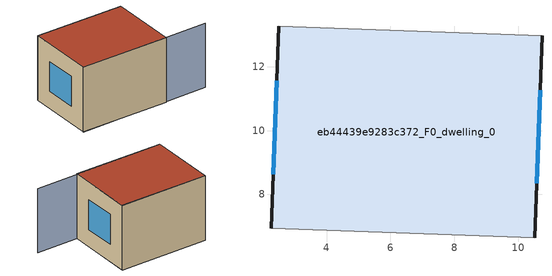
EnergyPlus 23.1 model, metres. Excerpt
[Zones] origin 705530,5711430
eb44439e9283c372_F0_dwelling_0
 floor ground (EU_floor_Construction): 10.74,12.96 10.52,6.65 2.26,6.94 2.5,13.26 z0
 wall outside (EU_wall_Construction): 10.52,6.65 10.74,12.96 / 2.5,13.26 2.26,6.94 z0:6
 wall adiabatic (EU_wall_Construction): 2.26,6.94 10.52,6.65 / 10.74,12.96 2.5,13.26 z0:6
 window (EU_Window_Construction): 10.58,8.34 10.68,11.26 / 2.44,11.56 2.33,8.63 z1.61:4.39
 roof outside (EU_roof_Construction): 10.52,6.65 10.74,12.96 2.5,13.26 2.26,6.94 z6
shading: 2.24,6.94 14.46,6.59 / 10.75,12.93 2.5,13.26 z0:6
[Building]
EU S2 Campaign: North Axis=0; Terrain=City; Solar Distribution=FullExterior
[Site:Location]
London: Latitude=51.5; Longitude=-0.5; Time Zone=0; Elevation=25
[SizingPeriod:WeatherFileDays]
AnnualSizingPeriod: Begin Month=1; Begin Day of Month=1; End Month=12; End Day of Month=31; Day of Week for Start Day=Monday; Use Weather File Daylight Saving Period=No; Use Weather File Rain and Snow Indicators=No
[MATERIAL]
EU_InternalMass_Material: Roughness=MediumRough; Thickness=0.1; Conductivity=1; Density=1800; Specific Heat=900; Thermal Absorptance=0.9; Solar Absorptance=0.7; Visible Absorptance=0.7
[MATERIAL:NOMASS] Roughness=MediumRough; Thermal Absorptance=0.9; Solar Absorptance=0.7; Visible Absorptance=0.7
Name | Thermal Resistance
EU_wall_NoMass | 0.735294
EU_roof_NoMass | 0.520833
EU_floor_NoMass | 1.81159
[WINDOWMATERIAL:SIMPLEGLAZINGSYSTEM]
EU_Window_SimpleGlazing: UFactor=3.92; Solar Heat Gain Coefficient=0.85; Visible Transmittance=0.85
[CONSTRUCTION]
EU_wall_Construction: EU_wall_NoMass
EU_roof_Construction: EU_roof_NoMass
EU_floor_Construction: EU_floor_NoMass
EU_InternalMass_Construction: EU_InternalMass_Material
EU_Window_Construction: EU_Window_SimpleGlazing
[ZONE]
eb44439e9283c372_F0_dwelling_0: Type=1; Multiplier=1; Ceiling Height=autocalculate; Volume=313.223; Floor Area=autocalculate; Part of Total Floor Area=Yes
[INTERNALMASS]
eb44439e9283c372_F0_dwelling_0_EU_InternalMass: Construction=EU_InternalMass_Construction; Zone or ZoneList=eb44439e9283c372_F0_dwelling_0; Surface Area=52.204
[OTHEREQUIPMENT]
EU_Step8_InternalGain_eb44439e9283c372_F0_dwelling_0_f000: Fuel Type=Electricity; Zone or ZoneList or Space or SpaceList=eb44439e9283c372_F0_dwelling_0; Schedule=EU_Step8_GainSchedule_eb44439e9283c372_F0_dwelling_0_f000; Design Level Calculation Method=Watts/Area; Power per Zone Floor Area=1; Fraction Latent=0; Fraction Radiant=0; Fraction Lost=0; Carbon Dioxide Generation Rate=0; EndUse Subcategory=EU_Step8_InternalGains
[ZONEVENTILATION:DESIGNFLOWRATE]
EU_ConstantAir_eb44439e9283c372_F0_dwelling_0: Zone or ZoneList or Space or SpaceList=eb44439e9283c372_F0_dwelling_0; Schedule=EU_AlwaysOn; Design Flow Rate Calculation Method=AirChanges/Hour; Air Changes per Hour=0.48; Ventilation Type=Natural; Fan Pressure Rise=0; Fan Total Efficiency=1; Constant Term Coefficient=1; Temperature Term Coefficient=0; Velocity Term Coefficient=0; Velocity Squared Term Coefficient=0; Minimum Indoor Temperature=-100; Maximum Indoor Temperature=100; Delta Temperature=-100; Minimum Outdoor Temperature=-100; Maximum Outdoor Temperature=100; Maximum Wind Speed=40
[HVACTEMPLATE:THERMOSTAT]
EU_HeatOnly_eb44439e9283c372_F0_dwelling_0: Constant Heating Setpoint=20; Constant Cooling Setpoint=50
[HVACTEMPLATE:ZONE:IDEALLOADSAIRSYSTEM]
eb44439e9283c372_F0_dwelling_0: Template Thermostat=EU_HeatOnly_eb44439e9283c372_F0_dwelling_0; System Availability Schedule=EU_AlwaysOn; Maximum Heating Supply Air Temperature=50; Minimum Cooling Supply Air Temperature=13; Maximum Heating Supply Air Humidity Ratio=0.0156; Minimum Cooling Supply Air Humidity Ratio=0.0077; Heating Limit=NoLimit; Cooling Limit=NoLimit; Heating Availability Schedule=EU_AlwaysOn; Cooling Availability Schedule=EU_CoolingOff; Dehumidification Control Type=ConstantSensibleHeatRatio; Cooling Sensible Heat Ratio=0.7; Dehumidification Setpoint=60; Humidification Control Type=None; Humidification Setpoint=30; Outdoor Air Method=None; Outdoor Air Flow Rate per Person=0.00944; Outdoor Air Flow Rate per Zone Floor Area=0; Outdoor Air Flow Rate per Zone=0; Demand Controlled Ventilation Type=None; Outdoor Air Economizer Type=NoEconomizer; Heat Recovery Type=None; Sensible Heat Recovery Effectiveness=0.7; Latent Heat Recovery Effectiveness=0.65
[SIZING:ZONE]
eb44439e9283c372_F0_dwelling_0: Zone Cooling Design Supply Air Temperature Input Method=SupplyAirTemperature; Zone Cooling Design Supply Air Temperature=13; Zone Heating Design Supply Air Temperature Input Method=SupplyAirTemperature; Zone Heating Design Supply Air Temperature=50; Zone Cooling Design Supply Air Humidity Ratio=0.008; Zone Heating Design Supply Air Humidity Ratio=0.008; Cooling Design Air Flow Method=DesignDay; Cooling Design Air Flow Rate=0; Cooling Minimum Air Flow per Zone Floor Area=0.000762; Cooling Minimum Air Flow=0; Cooling Minimum Air Flow Fraction=0.2; Heating Design Air Flow Method=DesignDay; Heating Design Air Flow Rate=0; Heating Maximum Air Flow per Zone Floor Area=0.002032; Heating Maximum Air Flow=0.141576; Heating Maximum Air Flow Fraction=0.3; Account for Dedicated Outdoor Air System=No; Dedicated Outdoor Air System Control Strategy=NeutralSupplyAir; Dedicated Outdoor Air Low Setpoint Temperature for Design=autosize; Dedicated Outdoor Air High Setpoint Temperature for Design=autosize; Zone Load Sizing Method=Sensible Load Only No Latent Load; Zone Latent Cooling Design Supply Air Humidity Ratio Input Method=HumidityRatioDifference; Zone Cooling Design Supply Air Humidity Ratio Difference=0.005; Zone Latent Heating Design Supply Air Humidity Ratio Input Method=HumidityRatioDifference; Zone Humidification Design Supply Air Humidity Ratio Difference=0.005
[SCHEDULE:CONSTANT]
Name | Hourly Value
EU_AlwaysOn | 1
EU_CoolingOff | 0
[SCHEDULE:FILE]
EU_Step8_GainSchedule_eb44439e9283c372_F0_dwelling_0_f000: File=../../schedules/eb44439e9283c372/eb44439e9283c372_F0_dwelling_0_f000_gain.csv; Column Number=1; Rows to Skip at Top=0; Number of Hours of Data=8760; Column Separator=Comma; Interpolate to Timestep=No; Minutes per Item=60; Adjust Schedule for Daylight Savings=Yes
